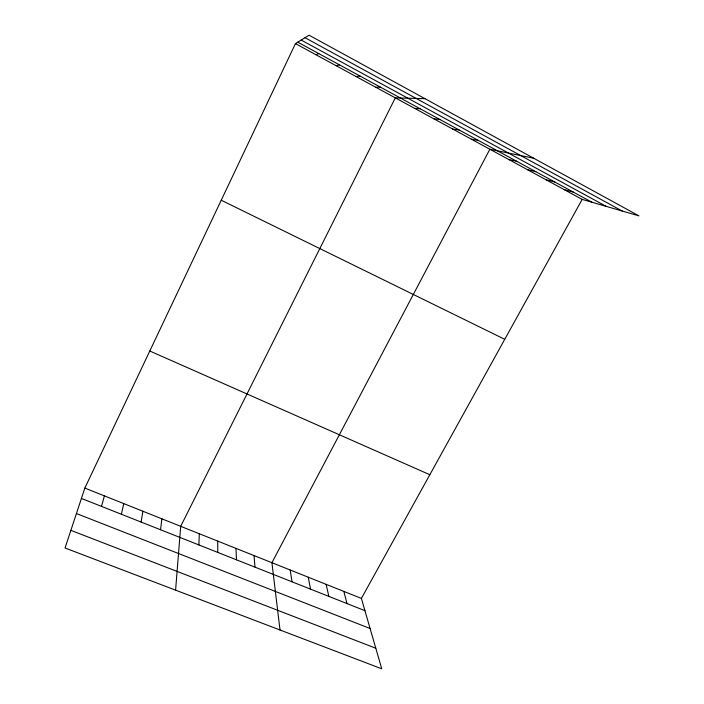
<?xml version="1.0" encoding="UTF-8"?>
<svg xmlns="http://www.w3.org/2000/svg" width="704" height="704" viewBox="0 0 704 704"><rect width="100%" height="100%" fill="white"/><g stroke="black" fill="none" stroke-linecap="round" stroke-linejoin="round"><path stroke-width="1.06" d="M198.889 544.931L199.302 533.738M175.586 590.163L180.699 526.319L395.314 97.865L424.97 98.674M160.538 529.751L161.902 518.822M141.064 522.042L142.93 511.254M121.387 514.254L123.763 503.606M101.508 506.378L104.394 495.889M84.841 488.083L65.05 547.994L381.744 668.8L361.398 598.409L582.173 199.399L638.95 215.873L309.082 35.2L295.451 43.604L84.841 488.083L361.398 598.409M315.867 54.701L318.771 53.592M336.063 65.674L339.522 64.891M356.03 76.525L360.043 76.05M375.778 87.252L380.327 87.094M414.638 108.363L420.226 108.794M433.752 118.756L439.842 119.469M452.654 129.026L459.237 130.029M471.363 139.19L478.421 140.466M533.711 158.233L489.87 149.248L271.92 562.707L280.016 629.992M508.728 159.5L516.736 161.313M527.393 169.638L535.85 171.714M545.846 179.661L554.761 182.002M564.106 189.587L573.461 192.174M70.875 530.35L375.795 648.226M76.428 513.55L370.102 628.514M81.418 498.432L364.945 610.676M149.785 351.014L429.836 474.725M221.241 200.218L504.759 339.319M297.774 42.17L591.958 202.242M295.451 43.604L582.173 199.399M305.026 37.699L622.195 211.015M301.198 40.066L606.267 206.395M343.851 591.404L346.984 603.566M326.137 584.338L328.847 596.385M308.238 577.201L310.526 589.134M290.171 569.994L292.019 581.803M254.03 555.57L254.998 567.142M235.963 548.363L236.482 559.812M217.721 541.094L217.782 552.411"/></g></svg>
